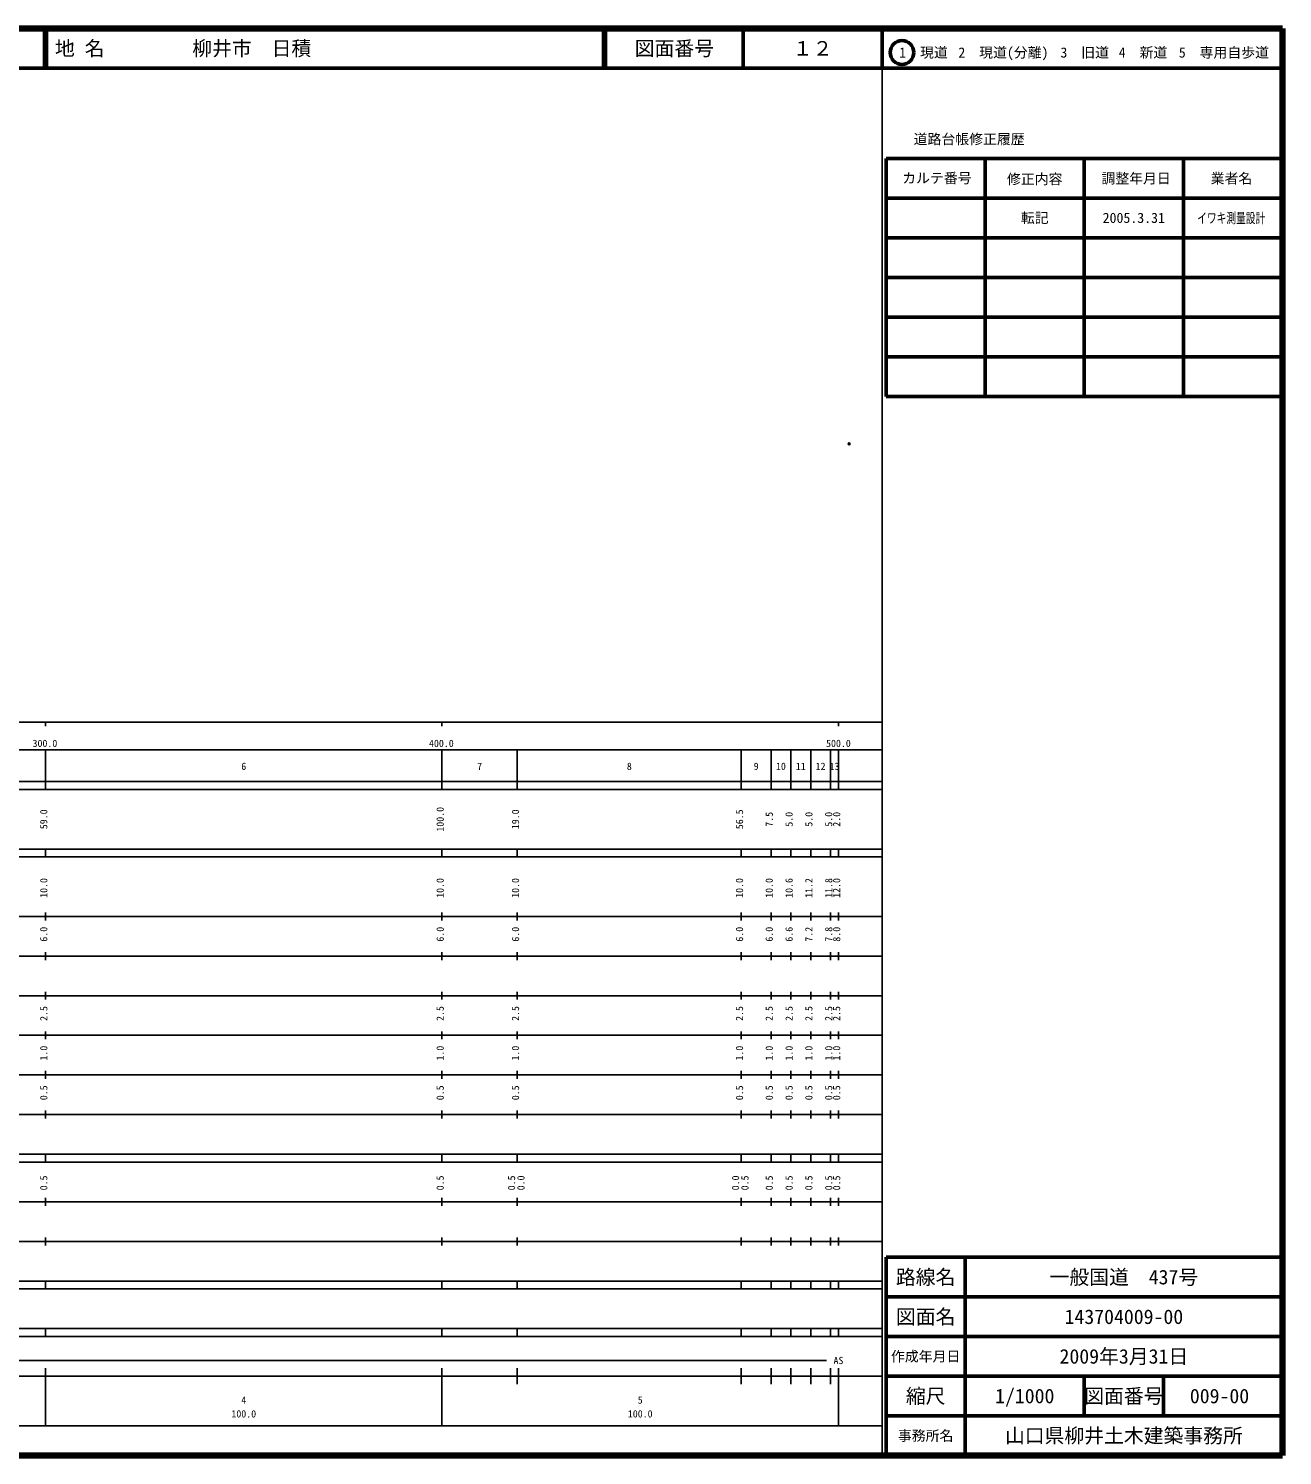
# Model space of a CAD drawing. Units: millimetres on the paper. Extents: x 40 to 680, y 20 to 380.
# Drawn here: x 363.7 to 680, y 20 to 380 of the extents above; entities that cross this region are included whole.
import ezdxf
from ezdxf.enums import TextEntityAlignment as Align

# ---------------------------------------------------------------- set-up
doc = ezdxf.new("R2010")
doc.units = ezdxf.units.MM
doc.header["$PDMODE"] = 32
doc.header["$PDSIZE"] = 0.5
doc.layers.add('M-OTRS', color=6, linetype='Continuous')
doc.layers.add('M-TTL-TXT', color=7, linetype='Continuous')
for name, color, linetype, lineweight in [('M-TTL', 2, 'Continuous', 140), ('M-TTL-BAND', 7, 'Continuous', 25), ('M-TTL-FRAM', 2, 'Continuous', 50), ('M-TTL-LINE', 7, 'Continuous', 50)]:
    doc.layers.add(name, color=color, linetype=linetype, lineweight=lineweight)
doc.styles.add('ＭＳ ゴシック', font='')
doc.styles.get('ＭＳ ゴシック').set_extended_font_data('MS Gothic')

msp = doc.modelspace()

# ---------------------------------------------------------------- linework, layer by layer
at = {"layer": 'M-OTRS'}
msp.add_point((570.696, 275.241), dxfattribs=at)
at = {"layer": 'M-TTL'}
for p, q in [((680, 380), (40, 380)), ((680, 20), (680, 380)), ((40, 20), (680, 20))]:
    msp.add_line(p, q, dxfattribs=at)
at = {"layer": 'M-TTL-BAND'}
for p, q in [((579, 20), (579, 370)), ((40, 205), (579, 205)), ((368, 205), (368, 204)), ((468, 205), (468, 204)), ((568, 205), (568, 204)), ((68, 198), (579, 198)), ((368, 188), (368, 198)), ((468, 188), (468, 198)), ((487, 188), (487, 198)), ((543.5, 188), (543.5, 198)), ((551, 188), (551, 198)), ((556, 188), (556, 198)), ((561, 188), (561, 198)), ((566, 188), (566, 198)), ((568, 188), (568, 198)), ((40, 190), (579, 190)), ((40, 188), (579, 188)), ((40, 173), (579, 173)), ((368, 171), (368, 173)), ((468, 171), (468, 173)), ((487, 171), (487, 173)), ((543.5, 171), (543.5, 173)), ((551, 171), (551, 173)), ((556, 171), (556, 173)), ((561, 171), (561, 173)), ((566, 171), (566, 173)), ((568, 171), (568, 173)), ((40, 171), (579, 171)), ((40, 156), (579, 156)), ((368, 155), (368, 157)), ((468, 155), (468, 157)), ((487, 155), (487, 157)), ((543.5, 155), (543.5, 157)), ((551, 155), (551, 157)), ((556, 155), (556, 157)), ((561, 155), (561, 157)), ((566, 155), (566, 157)), ((568, 155), (568, 157)), ((46, 146), (579, 146)), ((368, 145), (368, 147)), ((468, 145), (468, 147)), ((487, 145), (487, 147)), ((543.5, 145), (543.5, 147)), ((551, 145), (551, 147)), ((556, 145), (556, 147)), ((561, 145), (561, 147)), ((566, 145), (566, 147)), ((568, 145), (568, 147)), ((368, 135), (368, 137)), ((468, 135), (468, 137)), ((487, 135), (487, 137)), ((543.5, 135), (543.5, 137)), ((551, 135), (551, 137)), ((556, 135), (556, 137)), ((561, 135), (561, 137)), ((566, 135), (566, 137)), ((568, 135), (568, 137)), ((52, 136), (579, 136)), ((46, 126), (579, 126)), ((368, 125), (368, 127)), ((468, 125), (468, 127)), ((487, 125), (487, 127)), ((543.5, 125), (543.5, 127)), ((551, 125), (551, 127)), ((556, 125), (556, 127)), ((561, 125), (561, 127)), ((566, 125), (566, 127)), ((568, 125), (568, 127)), ((52, 116), (579, 116)), ((368, 115), (368, 117)), ((468, 115), (468, 117)), ((487, 115), (487, 117)), ((543.5, 115), (543.5, 117)), ((551, 115), (551, 117)), ((556, 115), (556, 117)), ((561, 115), (561, 117)), ((566, 115), (566, 117)), ((568, 115), (568, 117)), ((46, 106), (579, 106)), ((368, 105), (368, 107)), ((468, 105), (468, 107)), ((487, 105), (487, 107)), ((543.5, 105), (543.5, 107)), ((551, 105), (551, 107)), ((556, 105), (556, 107)), ((561, 105), (561, 107)), ((566, 105), (566, 107)), ((568, 105), (568, 107)), ((40, 96), (579, 96)), ((40, 94), (579, 94)), ((368, 94), (368, 96)), ((468, 94), (468, 96)), ((487, 94), (487, 96)), ((543.5, 94), (543.5, 96)), ((551, 94), (551, 96)), ((556, 94), (556, 96)), ((561, 94), (561, 96)), ((566, 94), (566, 96)), ((568, 94), (568, 96)), ((49, 84), (579, 84)), ((368, 83), (368, 85)), ((468, 83), (468, 85)), ((487, 83), (487, 85)), ((543.5, 83), (543.5, 85)), ((551, 83), (551, 85)), ((556, 83), (556, 85)), ((561, 83), (561, 85)), ((566, 83), (566, 85)), ((568, 83), (568, 85)), ((40, 74), (579, 74)), ((368, 73), (368, 75)), ((468, 73), (468, 75)), ((487, 73), (487, 75)), ((543.5, 73), (543.5, 75)), ((551, 73), (551, 75)), ((556, 73), (556, 75)), ((561, 73), (561, 75)), ((566, 73), (566, 75)), ((568, 73), (568, 75)), ((40, 64), (579, 64)), ((40, 62), (579, 62)), ((368, 62), (368, 64)), ((468, 62), (468, 64)), ((487, 62), (487, 64)), ((543.5, 62), (543.5, 64)), ((551, 62), (551, 64)), ((556, 62), (556, 64)), ((561, 62), (561, 64)), ((566, 62), (566, 64)), ((568, 62), (568, 64)), ((40, 52), (579, 52)), ((368, 50), (368, 52)), ((468, 50), (468, 52)), ((487, 50), (487, 52)), ((543.5, 50), (543.5, 52)), ((551, 50), (551, 52)), ((556, 50), (556, 52)), ((561, 50), (561, 52)), ((566, 50), (566, 52)), ((568, 50), (568, 52)), ((40, 50), (579, 50)), ((71, 44), (565, 44)), ((40, 40), (579, 40)), ((368, 27.5), (368, 42)), ((468, 27.5), (468, 42)), ((487, 38), (487, 42)), ((543.5, 38), (543.5, 42)), ((551, 38), (551, 42)), ((556, 38), (556, 42)), ((561, 38), (561, 42)), ((566, 38), (566, 42)), ((568, 27.5), (568, 42)), ((68, 27.5), (579, 27.5))]:
    msp.add_line(p, q, dxfattribs=at)
at = {"layer": 'M-TTL-FRAM'}
for p, q in [((580, 347.197), (580, 287.197)), ((580, 347.197), (680, 347.197)), ((580, 287.197), (680, 287.197)), ((680, 70), (580, 70)), ((580, 70), (580, 20))]:
    msp.add_line(p, q, dxfattribs=at)
at = {"layer": 'M-TTL-LINE'}
for p, q in [((367.75, 380), (367.75, 370)), ((368.25, 380), (368.25, 370)), ((508.747, 380), (508.747, 370)), ((509.247, 380), (509.247, 370)), ((543.997, 380), (543.997, 370)), ((579, 380), (579, 370)), ((40, 370), (680, 370)), ((605, 347.197), (605, 287.197)), ((630, 347.197), (630, 287.197)), ((655, 347.197), (655, 287.197)), ((580, 337.197), (680, 337.197)), ((580, 327.197), (680, 327.197)), ((580, 317.197), (680, 317.197)), ((580, 307.197), (680, 307.197)), ((580, 297.197), (680, 297.197)), ((600, 70), (600, 20)), ((680, 60), (580, 60)), ((680, 50), (580, 50)), ((680, 40), (580, 40)), ((630, 40), (630, 30)), ((650, 40), (650, 30)), ((680, 30), (580, 30))]:
    msp.add_line(p, q, dxfattribs=at)
msp.add_circle((584.031, 373.958), 3, dxfattribs=at)

# ---------------------------------------------------------------- texts
at = {"layer": 'M-TTL-BAND', "style": 'ＭＳ ゴシック'}
for s, p in [('300.0', (367.844, 198.195)), ('400.0', (467.844, 198.195)), ('500.0', (568, 198.195)), ('500.0', (568, 198.195)), ('6', (418, 192.405)), ('7', (477.5, 192.405)), ('8', (515.25, 192.405)), ('9', (547.25, 192.405)), ('10', (553.5, 192.405)), ('11', (558.5, 192.405)), ('12', (563.5, 192.405)), ('13', (567, 192.405)), ('AS', (568, 42.5)), ('4', (418, 32.523)), ('5', (518, 32.523)), ('100.0', (418, 29.033)), ('100.0', (518, 29.033))]:
    msp.add_text(s, height=1.833, dxfattribs=at).set_placement(p, align=Align.BOTTOM_CENTER)
for s, p in [('59.0', (369, 180.5)), ('100.0', (469, 180.5)), ('19.0', (488, 180.5)), ('56.5', (544.5, 180.5)), ('7.5', (552, 180.5)), ('5.0', (557, 180.5)), ('5.0', (562, 180.5)), ('5.0', (567, 180.5)), ('2.0', (569, 180.5)), ('10.0', (369, 163.174)), ('10.0', (469, 163.174)), ('10.0', (488, 163.174)), ('10.0', (544.5, 163.174)), ('10.0', (552, 163.174)), ('10.6', (557, 163.174)), ('11.2', (562, 163.174)), ('11.8', (567, 163.174)), ('12.0', (569, 163.174)), ('6.0', (369, 151.5)), ('6.0', (469, 151.5)), ('6.0', (488, 151.5)), ('6.0', (544.5, 151.5)), ('6.0', (552, 151.5)), ('6.6', (557, 151.5)), ('7.2', (562, 151.5)), ('7.8', (567, 151.5)), ('8.0', (569, 151.5)), ('2.5', (369, 131.5)), ('2.5', (469, 131.5)), ('2.5', (488, 131.5)), ('2.5', (544.5, 131.5)), ('2.5', (552, 131.5)), ('2.5', (557, 131.5)), ('2.5', (562, 131.5)), ('2.5', (567, 131.5)), ('2.5', (569, 131.5)), ('1.0', (369, 121.5)), ('1.0', (469, 121.5)), ('1.0', (488, 121.5)), ('1.0', (544.5, 121.5)), ('1.0', (552, 121.5)), ('1.0', (557, 121.5)), ('1.0', (562, 121.5)), ('1.0', (567, 121.5)), ('1.0', (569, 121.5)), ('0.5', (369, 111.5)), ('0.5', (469, 111.5)), ('0.5', (488, 111.5)), ('0.5', (544.5, 111.5)), ('0.5', (552, 111.5)), ('0.5', (557, 111.5)), ('0.5', (562, 111.5)), ('0.5', (567, 111.5)), ('0.5', (569, 111.5)), ('0.5', (369, 88.764)), ('0.5', (469, 88.764)), ('0.5', (487, 88.764)), ('0.0', (489.37, 88.764)), ('0.0', (543.5, 88.764)), ('0.5', (545.87, 88.764)), ('0.5', (552, 88.764)), ('0.5', (557, 88.764)), ('0.5', (562, 88.764)), ('0.5', (567, 88.764)), ('0.5', (569, 88.764))]:
    msp.add_text(s, height=1.833, rotation=90, dxfattribs=at).set_placement(p, align=Align.BOTTOM_CENTER)
at = {"layer": 'M-TTL-TXT', "style": 'ＭＳ ゴシック'}
for s, p in [('地 名', (370.38, 375)), ('柳井市\u3000日積', (405.024, 375))]:
    msp.add_text(s, height=3.666, dxfattribs=at).set_placement(p, align=Align.MIDDLE_LEFT)
for s, height, p in [('図面番号', 3.666, (526.622, 375)), ('１２', 3.666, (561.497, 375)), ('1\u3000現道', 2.566, (589.448, 373.958)), ('2\u3000現道(分離)', 2.566, (609.619, 373.958)), ('3\u3000旧道', 2.566, (630.121, 373.958)), ('4\u3000新道', 2.566, (644.824, 373.958)), ('5\u3000専用自歩道', 2.566, (665.228, 373.958)), ('道路台帳修正履歴', 2.566, (600.968, 352.113)), ('カルテ番号', 2.566, (592.839, 342.277)), ('修正内容', 2.566, (617.509, 342.023)), ('調整年月日', 2.566, (643.089, 342.197)), ('業者名', 2.566, (667.134, 342.197)), ('転記', 2.566, (617.5, 332.245)), ('2005.3.31', 2.566, (642.5, 332.245)), ('路線名', 3.666, (590, 65)), ('路線名', 3.666, (590, 65)), ('一般国道\u3000437号', 3.666, (640, 65)), ('図面名', 3.666, (590, 55)), ('図面名', 3.666, (590, 55)), ('143704009-00', 3.666, (640, 55)), ('2009年3月31日', 3.666, (640, 45)), ('作成年月日', 2.566, (590, 45)), ('作成年月日', 2.566, (590, 45)), ('縮尺', 3.666, (590, 35)), ('縮尺', 3.666, (590, 35)), ('1/1000', 3.666, (615, 35)), ('図面番号', 3.666, (640, 35)), ('図面番号', 3.666, (640, 35)), ('009-00', 3.666, (664.125, 35)), ('事務所名', 2.566, (590, 25)), ('事務所名', 2.566, (590, 25)), ('山口県柳井土木建築事務所', 3.666, (640, 25))]:
    msp.add_text(s, height=height, dxfattribs=at).set_placement(p, align=Align.MIDDLE_CENTER)
at = {"layer": 'M-TTL-TXT', "style": 'ＭＳ ゴシック', "width": 0.7}
msp.add_text('イワキ測量設計', height=2.566, dxfattribs=at).set_placement((667.077, 332.189), align=Align.MIDDLE_CENTER)

doc.saveas('drawing.dxf')
